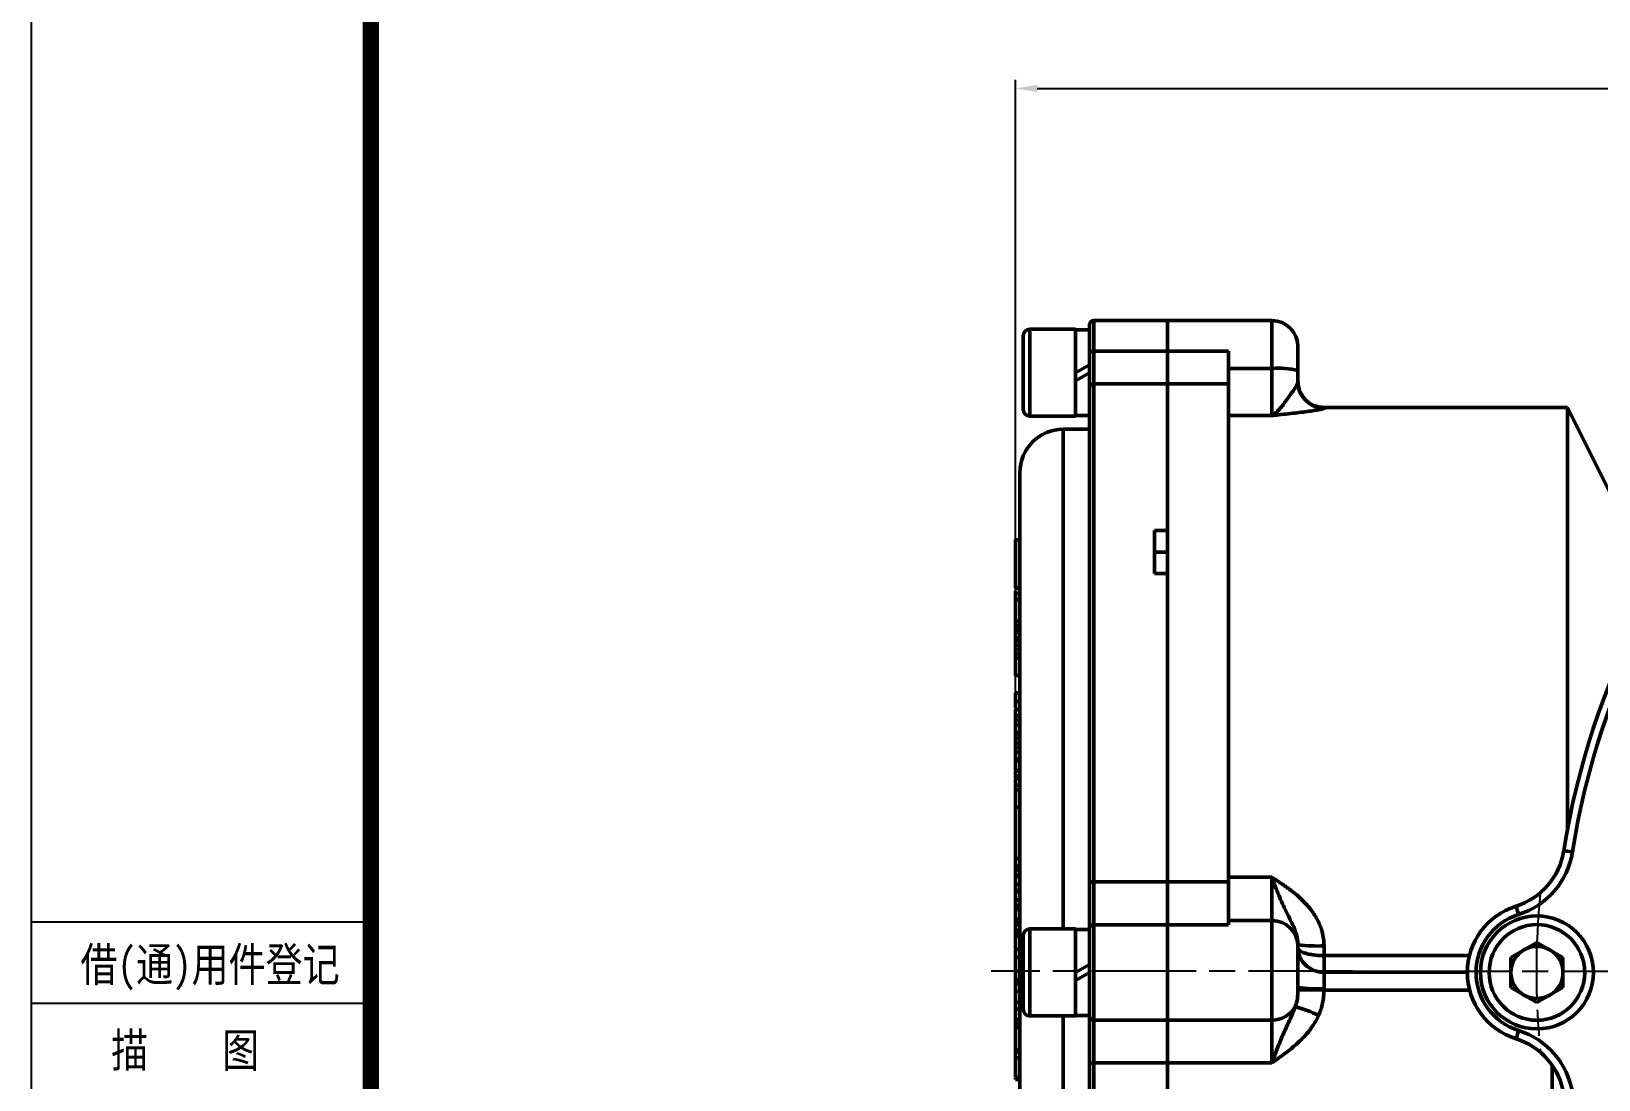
# Model space of a CAD drawing. Header units: millimetres. Extents: x 7343 to 8240, y 5038 to 5694.
# Drawn here: x 7343.4 to 7523.8, y 5168.5 to 5289.1 of the extents above; entities that cross this region are included whole.
import ezdxf

# ---------------------------------------------------------------- set-up
doc = ezdxf.new("R2010")
doc.units = ezdxf.units.MM
doc.linetypes.add('AM_ISO08W050', pattern=[18, 12, -1.5, 3, -1.5])
for name, color, linetype, lineweight in [('AM_5', 3, 'Continuous', 25), ('AM_7', 4, 'AM_ISO08W050', 25), ('AM_BOR', 7, 'Continuous', 50)]:
    doc.layers.add(name, color=color, linetype=linetype, lineweight=lineweight)
doc.styles.add('STYLE1', font='')
doc.styles.add('工程字', font='gbenor.shx', dxfattribs={"width": 0.707, "bigfont": 'hztxt.shx'})
doc.styles.get('STYLE1').set_extended_font_data('FangSong_GB2312')
doc.dimstyles.new('AM_GB$0', dxfattribs={"dimtxt": 3.5, "dimasz": 2.5, "dimexe": 1, "dimexo": 1, "dimgap": 0.5, "dimtad": 1, "dimdsep": 46, "dimtxsty": '工程字', "dimcen": 0, "dimclrd": 256, "dimclre": 256, "dimclrt": 2, "dimadec": 0, "dimazin": 2, "dimtp": 0.1, "dimtm": 0.1, "dimtfac": 0.71, "dimtmove": 0, "dimatfit": 3, "dimfxl": 0, "dimlwd": -1, "dimlwe": -1, "dimarcsym": 0})

# ---------------------------------------------------------------- blocks, each defined once
blk = doc.blocks.new('*D45')
at = {"layer": 'AM_5', "transparency": 16777216}
for p, q in [((7456.68, 5182.02), (7456.68, 5283.57)), ((7459.18, 5282.57), (7820.17, 5282.57)), ((7822.67, 5200.87), (7822.67, 5283.57))]:
    blk.add_line(p, q, dxfattribs=at)
for points in [[(7459.18, 5282.99), (7459.18, 5282.16), (7456.68, 5282.57)], [(7820.17, 5282.99), (7820.17, 5282.16), (7822.67, 5282.57)]]:
    blk.add_solid(points, dxfattribs=at)
at = {"layer": 'Defpoints', "color": 0}
for p in [(7822.67, 5282.57), (7822.67, 5199.87), (7456.68, 5181.02)]:
    blk.add_point(p, dxfattribs=at)
at = {"layer": 'AM_5', "color": 2, "transparency": 16777216, "insert": (7634.73, 5285.57), "char_height": 5, "attachment_point": 5, "style": '工程字'}
blk.add_mtext('366', dxfattribs=at)

msp = doc.modelspace()

# ---------------------------------------------------------------- linework, layer by layer
for p, q in [((7343.435, 5038.228), (7343.435, 5694.478)), ((7382.497, 5186.665), (7343.435, 5186.665)), ((7382.497, 5177.29), (7343.435, 5177.29))]:
    msp.add_line(p, q)
at = {"const_width": 1.875}
msp.add_lwpolyline([(8232.497, 5686.665), (7382.497, 5686.665), (7382.497, 5046.04), (8232.497, 5046.04)], close=True, dxfattribs=at)
at = {"layer": 'AM_7'}
msp.add_line((7711.474, 5180.868), (7453.886, 5181.026), dxfattribs=at)
msp.add_arc((7608.68, 5180.931), 92.061, 174.31676, 185.7674, dxfattribs=at)
at = {"layer": 'AM_BOR'}
for p, q in [((7465.18, 5252.126), (7465.18, 5255.37)), ((7474.18, 5255.87), (7465.68, 5255.87)), ((7465.68, 5255.87), (7465.68, 5252.331)), ((7486.18, 5255.87), (7474.18, 5255.87)), ((7474.18, 5255.87), (7474.18, 5252.331)), ((7486.18, 5250.362), (7486.18, 5255.87)), ((7457.58, 5245.62), (7457.58, 5254.12)), ((7463.58, 5254.87), (7458.33, 5254.87)), ((7458.33, 5254.87), (7458.33, 5244.87)), ((7463.58, 5254.87), (7463.58, 5244.87)), ((7465.18, 5254.81), (7463.58, 5254.81)), ((7465.18, 5248.08), (7465.18, 5252.126)), ((7465.68, 5252.331), (7465.68, 5248.574)), ((7465.68, 5252.331), (7474.18, 5252.331)), ((7474.18, 5252.331), (7481.18, 5252.331)), ((7474.18, 5248.574), (7474.18, 5252.331)), ((7481.18, 5252.331), (7481.18, 5248.574)), ((7489.18, 5252.87), (7489.18, 5250.116)), ((7481.18, 5250.362), (7486.18, 5250.362)), ((7486.18, 5244.941), (7486.18, 5250.362)), ((7489.18, 5250.116), (7489.18, 5248.794)), ((7465.68, 5248.574), (7465.68, 5191.281)), ((7465.68, 5248.574), (7474.18, 5248.574)), ((7481.18, 5248.574), (7474.18, 5248.574)), ((7474.18, 5248.574), (7474.18, 5191.281)), ((7474.18, 5231.718), (7474.18, 5248.574)), ((7481.18, 5248.574), (7481.18, 5191.281)), ((7465.18, 5191.205), (7465.18, 5248.08)), ((7458.33, 5244.87), (7463.58, 5244.87)), ((7463.58, 5244.93), (7465.18, 5244.93)), ((7486.18, 5244.941), (7481.18, 5244.941)), ((7520.18, 5245.87), (7492.18, 5245.87)), ((7492.18, 5245.87), (7492.18, 5245.798)), ((7527.18, 5231.87), (7520.18, 5245.87)), ((7520.18, 5197.233), (7520.18, 5245.87)), ((7465.18, 5243.37), (7462.18, 5243.37)), ((7462.18, 5243.37), (7462.18, 5185.87)), ((7457.18, 5123.37), (7457.18, 5238.37)), ((7456.68, 5230.627), (7457.18, 5230.627)), ((7456.68, 5230.627), (7456.68, 5225.17)), ((7472.68, 5231.718), (7474.18, 5231.718)), ((7472.68, 5231.718), (7472.68, 5226.768)), ((7456.68, 5229.772), (7456.618, 5229.772)), ((7472.68, 5229.24), (7474.18, 5229.24)), ((7472.68, 5226.768), (7474.18, 5226.768)), ((7474.18, 5191.281), (7474.18, 5226.768)), ((7456.618, 5225.06), (7457.18, 5225.06)), ((7456.68, 5225.17), (7457.18, 5225.17)), ((7456.68, 5225.17), (7456.68, 5225.076)), ((7456.68, 5225.076), (7457.18, 5225.076)), ((7456.618, 5224.212), (7456.68, 5224.212)), ((7456.68, 5223.824), (7456.618, 5223.824)), ((7456.68, 5224.45), (7457.18, 5224.45)), ((7456.68, 5223.79), (7457.18, 5223.79)), ((7456.68, 5223.79), (7456.68, 5221.286)), ((7456.68, 5221.286), (7457.18, 5221.286)), ((7456.68, 5220.804), (7457.18, 5220.804)), ((7456.68, 5220.804), (7456.68, 5220.331)), ((7456.68, 5220.331), (7457.18, 5220.331)), ((7456.68, 5219.996), (7457.18, 5219.996)), ((7456.68, 5219.36), (7457.18, 5219.36)), ((7456.68, 5219.318), (7456.68, 5219.004)), ((7456.618, 5218.569), (7456.68, 5218.569)), ((7456.68, 5219.004), (7457.18, 5219.004)), ((7456.68, 5218.531), (7457.18, 5218.531)), ((7456.68, 5218.531), (7456.68, 5218.032)), ((7456.68, 5218.032), (7457.18, 5218.032)), ((7456.68, 5218.032), (7456.68, 5217.51)), ((7456.68, 5217.51), (7457.18, 5217.51)), ((7456.68, 5217.51), (7456.68, 5217.032)), ((7456.68, 5217.032), (7457.18, 5217.032)), ((7456.68, 5217.032), (7456.68, 5215.032)), ((7456.68, 5215.032), (7457.18, 5215.032)), ((7457.18, 5213.044), (7456.618, 5213.044)), ((7456.68, 5212.046), (7457.18, 5212.046)), ((7456.68, 5211.121), (7457.18, 5211.121)), ((7456.68, 5210.41), (7457.18, 5210.41)), ((7456.68, 5210.41), (7456.68, 5209.878)), ((7456.68, 5209.878), (7457.18, 5209.878)), ((7456.68, 5209.348), (7457.18, 5209.348)), ((7456.618, 5208.292), (7456.68, 5208.292)), ((7456.68, 5208.434), (7457.18, 5208.434)), ((7456.68, 5208.434), (7456.68, 5208.138)), ((7456.68, 5208.231), (7457.18, 5208.231)), ((7456.68, 5207.796), (7457.18, 5207.796)), ((7456.68, 5207.796), (7456.68, 5207.264)), ((7456.68, 5207.264), (7457.18, 5207.264)), ((7456.68, 5206.751), (7457.18, 5206.751)), ((7456.68, 5206.751), (7456.68, 5206.219)), ((7456.68, 5206.219), (7457.18, 5206.219)), ((7456.68, 5205.465), (7457.18, 5205.465)), ((7456.68, 5205.465), (7456.68, 5205.169)), ((7456.68, 5205.169), (7457.18, 5205.169)), ((7456.618, 5204.711), (7456.68, 5204.711)), ((7456.618, 5203.971), (7456.68, 5203.971)), ((7456.68, 5204.139), (7457.18, 5204.139)), ((7456.68, 5204.06), (7457.18, 5204.06)), ((7456.68, 5203.465), (7457.18, 5203.465)), ((7456.68, 5203.465), (7456.68, 5203.17)), ((7456.68, 5203.17), (7457.18, 5203.17)), ((7456.68, 5203.108), (7456.68, 5202.403)), ((7456.68, 5202.403), (7457.18, 5202.403)), ((7456.68, 5202.34), (7456.68, 5201.863)), ((7456.68, 5201.863), (7457.18, 5201.863)), ((7456.68, 5201.863), (7456.68, 5199.885)), ((7456.68, 5199.885), (7457.18, 5199.885)), ((7456.68, 5199.885), (7456.68, 5193.986)), ((7456.68, 5193.969), (7457.18, 5193.969)), ((7456.68, 5193.086), (7457.18, 5193.086)), ((7456.68, 5193.086), (7456.68, 5192.693)), ((7456.68, 5192.693), (7457.18, 5192.693)), ((7456.68, 5192.693), (7456.68, 5192.067)), ((7456.68, 5192.067), (7457.18, 5192.067)), ((7456.68, 5191.927), (7457.18, 5191.927)), ((7456.68, 5191.927), (7456.68, 5190.971)), ((7456.68, 5190.971), (7457.18, 5190.971)), ((7456.68, 5190.971), (7456.68, 5190.313)), ((7465.18, 5185.885), (7465.18, 5191.205)), ((7465.68, 5191.281), (7465.68, 5186.341)), ((7465.68, 5191.281), (7474.18, 5191.281)), ((7474.18, 5191.281), (7481.18, 5191.281)), ((7474.18, 5186.341), (7474.18, 5191.281)), ((7481.18, 5191.818), (7486.18, 5191.818)), ((7481.18, 5191.281), (7481.18, 5186.341)), ((7486.18, 5186.849), (7486.18, 5191.818)), ((7456.68, 5190.313), (7457.18, 5190.313)), ((7456.68, 5190.173), (7457.18, 5190.173)), ((7456.68, 5190.173), (7456.68, 5189.211)), ((7456.68, 5189.211), (7457.18, 5189.211)), ((7456.68, 5189.211), (7456.68, 5188.616)), ((7456.618, 5186.967), (7456.68, 5186.967)), ((7456.68, 5188.616), (7457.18, 5188.616)), ((7456.68, 5188.482), (7457.18, 5188.482)), ((7456.68, 5188.482), (7456.68, 5188.106)), ((7456.68, 5188.106), (7457.18, 5188.106)), ((7456.68, 5187.047), (7457.18, 5187.047)), ((7456.68, 5187.047), (7456.68, 5186.924)), ((7456.68, 5186.924), (7457.18, 5186.924)), ((7456.68, 5186.924), (7456.68, 5186.734)), ((7486.18, 5186.849), (7481.18, 5186.849)), ((7486.18, 5175.398), (7486.18, 5186.849)), ((7456.68, 5186.734), (7457.18, 5186.734)), ((7456.68, 5186.734), (7456.68, 5186.452)), ((7456.68, 5186.452), (7457.18, 5186.452)), ((7456.68, 5186.452), (7456.68, 5186.345)), ((7456.68, 5186.345), (7457.18, 5186.345)), ((7456.68, 5186.345), (7456.68, 5185.746)), ((7456.68, 5185.746), (7457.18, 5185.746)), ((7456.68, 5185.746), (7456.68, 5185.471)), ((7456.68, 5185.471), (7457.18, 5185.471)), ((7456.68, 5185.032), (7457.18, 5185.032)), ((7456.68, 5185.032), (7456.68, 5183.593)), ((7457.58, 5176.62), (7457.58, 5185.12)), ((7463.58, 5185.87), (7458.33, 5185.87)), ((7458.33, 5185.87), (7458.33, 5175.87)), ((7463.58, 5185.87), (7463.58, 5175.87)), ((7465.18, 5185.81), (7463.58, 5185.81)), ((7465.18, 5175.854), (7465.18, 5185.885)), ((7465.68, 5186.341), (7465.68, 5175.398)), ((7465.68, 5186.341), (7474.18, 5186.341)), ((7481.18, 5186.341), (7474.18, 5186.341)), ((7474.18, 5186.341), (7474.18, 5175.398)), ((7456.68, 5183.522), (7457.18, 5183.522)), ((7489.18, 5184.068), (7489.18, 5183.86)), ((7489.18, 5183.86), (7489.18, 5179.159)), ((7492.18, 5183.927), (7492.18, 5182.81)), ((7513.68, 5182.602), (7516.68, 5184.334)), ((7516.68, 5184.334), (7519.68, 5182.602)), ((7456.68, 5182.58), (7457.18, 5182.58)), ((7456.68, 5182.58), (7456.68, 5181.025)), ((7492.18, 5182.81), (7492.18, 5180.885)), ((7492.18, 5182.81), (7508.919, 5182.81)), ((7513.68, 5179.138), (7513.68, 5182.602)), ((7519.68, 5182.602), (7519.68, 5179.138)), ((7456.68, 5181.025), (7457.18, 5181.025)), ((7456.68, 5180.042), (7457.18, 5180.042)), ((7456.68, 5180.011), (7456.68, 5179.988)), ((7456.68, 5179.988), (7457.18, 5179.988)), ((7456.68, 5179.878), (7456.68, 5179.611)), ((7456.68, 5179.878), (7457.18, 5179.878)), ((7492.18, 5180.885), (7492.18, 5179.004)), ((7492.18, 5180.885), (7508.68, 5180.885)), ((7456.68, 5179.551), (7457.18, 5179.551)), ((7456.68, 5179.551), (7456.68, 5178.732)), ((7456.68, 5178.732), (7457.18, 5178.732)), ((7456.68, 5178.732), (7456.68, 5177.422)), ((7508.942, 5178.842), (7492.175, 5178.842)), ((7516.68, 5177.406), (7513.68, 5179.138)), ((7519.68, 5179.138), (7516.68, 5177.406)), ((7456.68, 5177.422), (7457.18, 5177.422)), ((7456.68, 5177.422), (7456.68, 5176.645)), ((7456.68, 5176.645), (7457.18, 5176.645)), ((7456.68, 5176.645), (7456.68, 5175.457)), ((7456.618, 5174.225), (7456.68, 5174.225)), ((7456.68, 5175.416), (7457.18, 5175.416)), ((7456.68, 5174.959), (7457.18, 5174.959)), ((7456.68, 5174.519), (7457.18, 5174.519)), ((7456.68, 5174.519), (7456.68, 5171.981)), ((7458.33, 5175.87), (7463.58, 5175.87)), ((7462.18, 5175.87), (7462.18, 5118.37)), ((7463.58, 5175.93), (7465.18, 5175.93)), ((7465.18, 5170.534), (7465.18, 5175.854)), ((7465.68, 5175.398), (7474.18, 5175.398)), ((7465.68, 5175.398), (7465.68, 5170.458)), ((7474.18, 5175.398), (7486.18, 5175.398)), ((7474.18, 5170.458), (7474.18, 5175.398)), ((7486.18, 5170.458), (7486.18, 5175.398)), ((7456.68, 5172.996), (7456.618, 5172.996)), ((7456.68, 5171.981), (7457.18, 5171.981)), ((7456.68, 5171.755), (7457.18, 5171.755)), ((7456.68, 5171.755), (7456.68, 5171.066)), ((7456.68, 5171.066), (7457.18, 5171.066)), ((7456.68, 5171.066), (7456.68, 5168.818)), ((7456.68, 5168.818), (7457.18, 5168.818)), ((7465.18, 5113.66), (7465.18, 5170.534)), ((7465.68, 5170.458), (7474.18, 5170.458)), ((7465.68, 5170.458), (7465.68, 5113.166)), ((7486.18, 5170.458), (7474.18, 5170.458)), ((7474.18, 5170.458), (7474.18, 5113.166)), ((7474.18, 5134.971), (7474.18, 5170.458)), ((7518.43, 5112.4), (7518.43, 5170.195)), ((7456.68, 5168.759), (7456.68, 5168.567)), ((7456.68, 5168.567), (7457.18, 5168.567))]:
    msp.add_line(p, q, dxfattribs=at)
at = {"layer": 'AM_BOR', "flags": 128}
for points in [[(7465.68, 5252.331), (7465.583, 5252.327), (7465.489, 5252.316), (7465.402, 5252.297), (7465.327, 5252.271), (7465.264, 5252.24), (7465.218, 5252.205), (7465.19, 5252.166), (7465.18, 5252.126)], [(7463.58, 5249.87), (7464.116, 5250.179), (7464.65, 5250.488), (7465.18, 5250.793)], [(7465.18, 5249.87), (7464.644, 5249.56), (7464.11, 5249.252), (7463.58, 5248.946)], [(7489.335, 5247.844), (7489.238, 5248.21), (7489.18, 5248.794)], [(7520.766, 5194.73), (7520.573, 5194.76), (7520.388, 5194.789), (7520.217, 5194.816), (7520.068, 5194.84), (7519.945, 5194.859), (7519.853, 5194.874), (7519.797, 5194.882), (7519.778, 5194.885)], [(7514.578, 5187.547), (7514.52, 5187.733), (7514.463, 5187.912), (7514.411, 5188.077), (7514.366, 5188.221), (7514.329, 5188.34), (7514.301, 5188.428), (7514.284, 5188.482), (7514.278, 5188.5)], [(7463.58, 5180.87), (7464.116, 5181.179), (7464.65, 5181.488), (7465.18, 5181.793)], [(7465.18, 5180.87), (7464.644, 5180.56), (7464.11, 5180.252), (7463.58, 5179.946)], [(7514.578, 5174.193), (7514.52, 5174.007), (7514.463, 5173.828), (7514.411, 5173.663), (7514.366, 5173.518), (7514.329, 5173.4), (7514.301, 5173.311), (7514.284, 5173.257), (7514.278, 5173.239)]]:
    msp.add_lwpolyline(points, dxfattribs=at)
at = {"layer": 'AM_BOR'}
for radius in [6.5, 5.5]:
    msp.add_circle((7516.68, 5180.87), radius, dxfattribs=at)
for centre, radius, start, end in [((7608.68, 5180.87), 90, 98.95921, 171.04079), ((7608.68, 5180.87), 89, 98.95921, 171.04079), ((7465.68, 5255.37), 0.5, 90, 180), ((7486.18, 5252.87), 3, 0, 90), ((7458.33, 5254.12), 0.75, 90, 180), ((7486.925, 5241.045), 9.347, 76.03891, 94.57104), ((7465.677, 5248.077), 0.497, 89.66602, 179.6633), ((7492.18, 5248.87), 3, 180, 270), ((7492.179, 5248.797), 2.999, 198.52734, 270.0245), ((7458.33, 5245.62), 0.75, 180, 270), ((7462.18, 5238.37), 5, 90, 180), ((7511.876, 5196.131), 8, 287.47393, 351.04079), ((7511.876, 5196.131), 9, 287.47393, 351.04079), ((7465.558, 5190.402), 0.888, 82.09428, 115.19012), ((7486.185, 5183.854), 2.995, 0.09703, 90.09696), ((7516.68, 5180.87), 8, 107.47393, 252.52607), ((7516.68, 5180.87), 7, 107.47393, 252.52607), ((7458.33, 5185.12), 0.75, 90, 180), ((7465.659, 5185.862), 0.48, 87.48403, 177.24181), ((7491.432, 5199.978), 16.068, 261.94437, 272.66947), ((7516.68, 5180.87), 3, 120, 180), ((7516.68, 5180.87), 3, 60, 120), ((7516.68, 5180.87), 3, 0, 60), ((7516.68, 5180.87), 3, 180, 240), ((7516.68, 5180.87), 3, 300, 0), ((7490.738, 5151.577), 27.302, 86.98387, 93.27722), ((7491.432, 5193.673), 14.688, 261.18079, 272.91907), ((7516.68, 5180.87), 3, 240, 300), ((7458.33, 5176.62), 0.75, 180, 270), ((7486.236, 5178.434), 3.037, 268.94209, 330.29644), ((7484.704, 5161.405), 16.074, 64.72538, 74.96646), ((7465.659, 5175.877), 0.48, 182.75819, 272.51597), ((7511.876, 5165.608), 8, 8.95921, 72.52607), ((7511.876, 5165.608), 9, 8.95921, 72.52607), ((7465.558, 5171.338), 0.888, 244.80988, 277.90572)]:
    msp.add_arc(centre, radius, start, end, dxfattribs=at)
for points, knots in [([(7489.18, 5248.794), (7489.18, 5248.684), (7489.124, 5248.551), (7488.946, 5248.237), (7488.824, 5248.058), (7488.557, 5247.679), (7488.412, 5247.476), (7488.118, 5247.067), (7487.97, 5246.86), (7487.678, 5246.458), (7487.534, 5246.264), (7487.252, 5245.901), (7487.113, 5245.733), (7486.841, 5245.434), (7486.708, 5245.304), (7486.51, 5245.142), (7486.444, 5245.094), (7486.312, 5245.008), (7486.245, 5244.971), (7486.18, 5244.941)], [0, 0, 0, 0, 0.125, 0.125, 0.25, 0.25, 0.375, 0.375, 0.5, 0.5, 0.625, 0.625, 0.75, 0.75, 0.875, 0.875, 0.9375, 0.9375, 1, 1, 1, 1]), ([(7492.18, 5245.798), (7492.18, 5245.777), (7492.132, 5245.752), (7491.995, 5245.71), (7491.939, 5245.695), (7491.805, 5245.663), (7491.727, 5245.647), (7491.469, 5245.595), (7491.261, 5245.559), (7490.786, 5245.483), (7490.517, 5245.444), (7489.659, 5245.328), (7489.01, 5245.251), (7487.976, 5245.136), (7487.621, 5245.098), (7487.084, 5245.04), (7486.904, 5245.02), (7486.543, 5244.981), (7486.36, 5244.961), (7486.18, 5244.941)], [0, 0, 0, 0, 0.125, 0.125, 0.1875, 0.1875, 0.25, 0.25, 0.375, 0.375, 0.5, 0.5, 0.75, 0.75, 0.875, 0.875, 0.9375, 0.9375, 1, 1, 1, 1]), ([(7456.68, 5224.726), (7456.68, 5224.707), (7456.68, 5224.562), (7456.68, 5224.38), (7456.68, 5224.295), (7456.68, 5224.253)], [0, 0, 0, 0, 0.0695056, 0.5344695, 1, 1, 1, 1]), ([(7456.68, 5224.45), (7456.68, 5224.324), (7456.68, 5224.098), (7456.68, 5223.884), (7456.68, 5223.79)], [0, 0, 0, 0, 0.5599918, 1, 1, 1, 1]), ([(7456.68, 5221.286), (7456.68, 5221.193), (7456.68, 5221.026), (7456.68, 5220.872), (7456.68, 5220.804)], [0, 0, 0, 0, 0.5599863, 1, 1, 1, 1]), ([(7456.68, 5220.283), (7456.68, 5220.272), (7456.68, 5220.169), (7456.68, 5220.078), (7456.68, 5219.996)], [0, 0, 0, 0, 0.1005061, 1, 1, 1, 1]), ([(7456.68, 5219.996), (7456.68, 5219.926), (7456.68, 5219.813), (7456.68, 5219.639), (7456.68, 5219.496), (7456.68, 5219.405), (7456.68, 5219.36)], [0, 0, 0, 0, 0.3399615, 0.5599806, 0.7799953, 1, 1, 1, 1]), ([(7456.68, 5219.004), (7456.68, 5218.913), (7456.68, 5218.751), (7456.68, 5218.598), (7456.68, 5218.531)], [0, 0, 0, 0, 0.5600066, 1, 1, 1, 1]), ([(7456.68, 5213.043), (7456.68, 5213.029), (7456.68, 5212.989), (7456.68, 5212.617), (7456.68, 5212.236), (7456.68, 5212.046)], [0, 0, 0, 0, 0.1957025, 0.5973461, 1, 1, 1, 1]), ([(7456.68, 5212.046), (7456.68, 5211.853), (7456.68, 5211.637), (7456.68, 5211.351), (7456.68, 5211.321)], [0, 0, 0, 0, 0.8952616, 1, 1, 1, 1]), ([(7456.68, 5211.121), (7456.68, 5210.946), (7456.68, 5210.716), (7456.68, 5210.491), (7456.68, 5210.436)], [0, 0, 0, 0, 0.7566824, 1, 1, 1, 1]), ([(7456.68, 5209.878), (7456.68, 5209.783), (7456.68, 5209.614), (7456.68, 5209.429), (7456.68, 5209.348)], [0, 0, 0, 0, 0.5599827, 1, 1, 1, 1]), ([(7456.68, 5209.348), (7456.68, 5209.175), (7456.68, 5208.865), (7456.68, 5208.566), (7456.68, 5208.434)], [0, 0, 0, 0, 0.5599889, 1, 1, 1, 1]), ([(7456.68, 5208.231), (7456.68, 5208.105), (7456.68, 5207.971), (7456.68, 5207.842), (7456.68, 5207.833)], [0, 0, 0, 0, 0.9308026, 1, 1, 1, 1]), ([(7456.68, 5207.264), (7456.68, 5207.172), (7456.68, 5207.008), (7456.68, 5206.83), (7456.68, 5206.751)], [0, 0, 0, 0, 0.5599741, 1, 1, 1, 1]), ([(7456.68, 5206.219), (7456.68, 5206.076), (7456.68, 5205.821), (7456.68, 5205.574), (7456.68, 5205.465)], [0, 0, 0, 0, 0.559983, 1, 1, 1, 1]), ([(7456.68, 5205.167), (7456.68, 5205.147), (7456.68, 5204.813), (7456.68, 5204.465), (7456.68, 5204.139)], [0, 0, 0, 0, 0.0609638, 1, 1, 1, 1]), ([(7456.68, 5204.06), (7456.68, 5203.946), (7456.68, 5203.744), (7456.68, 5203.55), (7456.68, 5203.465)], [0, 0, 0, 0, 0.5599737, 1, 1, 1, 1]), ([(7456.68, 5193.969), (7456.68, 5193.804), (7456.68, 5193.509), (7456.68, 5193.215), (7456.68, 5193.086)], [0, 0, 0, 0, 0.56001359, 1, 1, 1, 1]), ([(7456.68, 5192.067), (7456.68, 5192.045), (7456.68, 5192.005), (7456.68, 5191.951), (7456.68, 5191.927)], [0, 0, 0, 0, 0.56000678, 1, 1, 1, 1]), ([(7489.18, 5184.068), (7489.18, 5184.441), (7489.124, 5184.795), (7488.946, 5185.476), (7488.824, 5185.798), (7488.557, 5186.412), (7488.412, 5186.707), (7488.118, 5187.292), (7487.97, 5187.582), (7487.678, 5188.173), (7487.534, 5188.474), (7487.252, 5189.094), (7487.113, 5189.415), (7486.841, 5190.075), (7486.708, 5190.412), (7486.51, 5190.931), (7486.444, 5191.106), (7486.312, 5191.46), (7486.245, 5191.641), (7486.18, 5191.818)], [0, 0, 0, 0, 0.125, 0.125, 0.25, 0.25, 0.375, 0.375, 0.5, 0.5, 0.625, 0.625, 0.75, 0.75, 0.875, 0.875, 0.9375, 0.9375, 1, 1, 1, 1]), ([(7492.18, 5183.927), (7492.18, 5184.366), (7492.132, 5184.795), (7491.995, 5185.427), (7491.939, 5185.636), (7491.805, 5186.049), (7491.727, 5186.254), (7491.469, 5186.851), (7491.261, 5187.23), (7490.786, 5187.954), (7490.517, 5188.3), (7489.659, 5189.266), (7489.01, 5189.83), (7487.976, 5190.611), (7487.621, 5190.86), (7487.084, 5191.224), (7486.904, 5191.344), (7486.543, 5191.582), (7486.36, 5191.701), (7486.18, 5191.818)], [0, 0, 0, 0, 0.125, 0.125, 0.1875, 0.1875, 0.25, 0.25, 0.375, 0.375, 0.5, 0.5, 0.75, 0.75, 0.875, 0.875, 0.9375, 0.9375, 1, 1, 1, 1]), ([(7456.68, 5190.313), (7456.68, 5190.291), (7456.68, 5190.251), (7456.68, 5190.197), (7456.68, 5190.173)], [0, 0, 0, 0, 0.5599976, 1, 1, 1, 1]), ([(7456.68, 5188.616), (7456.68, 5188.596), (7456.68, 5188.56), (7456.68, 5188.506), (7456.68, 5188.482)], [0, 0, 0, 0, 0.55996772, 1, 1, 1, 1]), ([(7456.68, 5188.106), (7456.68, 5187.908), (7456.68, 5187.554), (7456.68, 5187.202), (7456.68, 5187.047)], [0, 0, 0, 0, 0.5599934, 1, 1, 1, 1]), ([(7456.68, 5185.471), (7456.68, 5185.404), (7456.68, 5185.271), (7456.68, 5185.083), (7456.68, 5185.051), (7456.68, 5185.032)], [0, 0, 0, 0, 0.281216, 0.5598634, 1, 1, 1, 1]), ([(7456.68, 5183.522), (7456.68, 5183.346), (7456.68, 5183.033), (7456.68, 5182.718), (7456.68, 5182.58)], [0, 0, 0, 0, 0.5600013, 1, 1, 1, 1]), ([(7492.18, 5180.885), (7491.98, 5180.885), (7491.783, 5180.905), (7491.393, 5180.981), (7491.201, 5181.038), (7490.836, 5181.187), (7490.66, 5181.279), (7490.332, 5181.493), (7490.182, 5181.613), (7489.906, 5181.879), (7489.78, 5182.025), (7489.567, 5182.33), (7489.477, 5182.488), (7489.33, 5182.819), (7489.273, 5182.992), (7489.199, 5183.335), (7489.18, 5183.509), (7489.18, 5183.68)], [0, 0, 0, 0, 0.125, 0.125, 0.25, 0.25, 0.375, 0.375, 0.5, 0.5, 0.625, 0.625, 0.75, 0.75, 0.875, 0.875, 1, 1, 1, 1]), ([(7492.18, 5182.81), (7491.979, 5182.81), (7491.781, 5182.816), (7491.39, 5182.84), (7491.197, 5182.858), (7490.832, 5182.905), (7490.656, 5182.934), (7490.329, 5183.001), (7490.179, 5183.038), (7489.905, 5183.12), (7489.78, 5183.166), (7489.567, 5183.26), (7489.477, 5183.309), (7489.331, 5183.411), (7489.274, 5183.465), (7489.199, 5183.572), (7489.18, 5183.626), (7489.18, 5183.68)], [0, 0, 0, 0, 0.125, 0.125, 0.25, 0.25, 0.375, 0.375, 0.5, 0.5, 0.625, 0.625, 0.75, 0.75, 0.875, 0.875, 1, 1, 1, 1]), ([(7456.68, 5181.025), (7456.68, 5180.841), (7456.68, 5180.513), (7456.68, 5180.186), (7456.68, 5180.042)], [0, 0, 0, 0, 0.5599762, 1, 1, 1, 1]), ([(7456.68, 5179.988), (7456.68, 5179.954), (7456.68, 5179.908), (7456.68, 5179.786), (7456.68, 5179.753)], [0, 0, 0, 0, 0.7348401, 1, 1, 1, 1]), ([(7488.874, 5176.929), (7488.994, 5177.237), (7489.068, 5177.552), (7489.157, 5178.191), (7489.172, 5178.512), (7489.178, 5178.835)], [0, 0, 0, 0, 0.5, 0.5, 1, 1, 1, 1]), ([(7492.175, 5178.842), (7492.168, 5178.592), (7492.154, 5178.343), (7492.103, 5177.847), (7492.067, 5177.599), (7491.92, 5176.869), (7491.773, 5176.396), (7491.567, 5175.941)], [0, 0, 0, 0, 0.25, 0.25, 0.5, 0.5, 1, 1, 1, 1]), ([(7488.874, 5176.929), (7488.689, 5176.385), (7488.455, 5175.88), (7487.987, 5174.873), (7487.748, 5174.368), (7487.286, 5173.32), (7487.062, 5172.779), (7486.618, 5171.648), (7486.398, 5171.056), (7486.18, 5170.458)], [0, 0, 0, 0, 0.25, 0.25, 0.5, 0.5, 0.75, 0.75, 1, 1, 1, 1]), ([(7456.68, 5175.416), (7456.68, 5175.358), (7456.68, 5175.262), (7456.68, 5175.15), (7456.68, 5175.052), (7456.68, 5174.99), (7456.68, 5174.959)], [0, 0, 0, 0, 0.3399549, 0.5599693, 0.7799815, 1, 1, 1, 1]), ([(7456.68, 5174.959), (7456.68, 5174.906), (7456.68, 5174.819), (7456.68, 5174.7), (7456.68, 5174.602), (7456.68, 5174.546), (7456.68, 5174.519)], [0, 0, 0, 0, 0.3400044, 0.5600067, 0.780012, 1, 1, 1, 1]), ([(7491.567, 5175.941), (7491.292, 5175.331), (7490.936, 5174.76), (7490.126, 5173.713), (7489.67, 5173.231), (7489.18, 5172.78)], [0, 0, 0, 0, 0.5, 0.5, 1, 1, 1, 1]), ([(7489.18, 5172.78), (7488.714, 5172.35), (7488.223, 5171.952), (7487.214, 5171.189), (7486.699, 5170.824), (7486.18, 5170.458)], [0, 0, 0, 0, 0.5, 0.5, 1, 1, 1, 1]), ([(7456.68, 5171.981), (7456.68, 5171.933), (7456.68, 5171.848), (7456.68, 5171.783), (7456.68, 5171.755)], [0, 0, 0, 0, 0.5600171, 1, 1, 1, 1])]:
    msp.add_open_spline(points, degree=3, knots=knots, dxfattribs=at)
for points in [[(7489.178, 5178.835), (7489.179, 5178.942), (7489.18, 5179.05), (7489.18, 5179.159)], [(7492.18, 5179.004), (7492.18, 5178.95), (7492.178, 5178.896), (7492.175, 5178.842)]]:
    msp.add_open_spline(points, degree=3, dxfattribs=at)

# ---------------------------------------------------------------- texts
at = {"style": 'STYLE1', "width": 0.8}
for s, p in [('借(通)用件登记', (7349.09, 5179.837)), ('描    图', (7352.622, 5169.973))]:
    msp.add_text(s, height=3.9062, dxfattribs=at).set_placement(p)

# ---------------------------------------------------------------- dimensions: what is measured, and where the dimension line sits
at = {"layer": 'AM_5'}
dim = msp.add_linear_dim(base=(7822.674, 5282.574), p1=(7456.68, 5181.025), p2=(7822.674, 5199.87), text='366', dimstyle='AM_GB$0', override={"dimtxt": 5}, dxfattribs=at)
dim.commit()
dim.dimension.update_dxf_attribs({"geometry": '*D45', "text_midpoint": (7634.731, 5282.574), "dimtype": 160})

doc.saveas('drawing.dxf')
